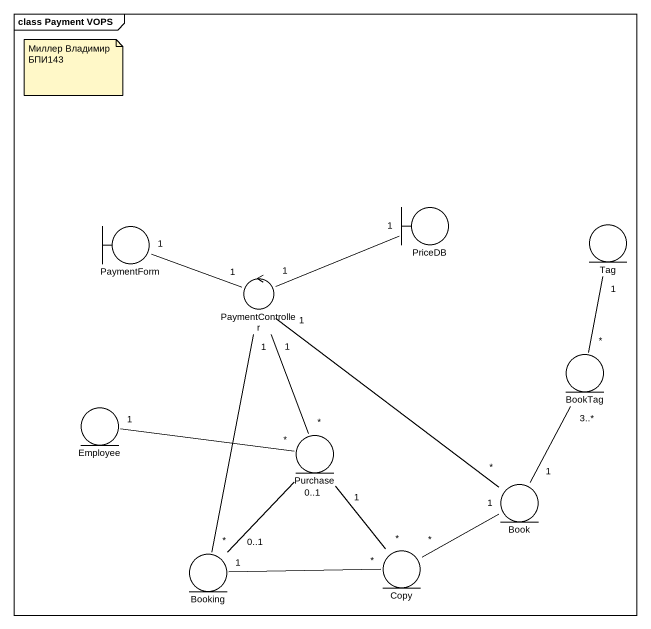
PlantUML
@startuml
mainframe class Payment VOPS
boundary PaymentForm
boundary PriceDB
entity Tag
control PaymentController
entity BookTag
entity Employee
entity Purchase
entity Book
entity Booking
entity Copy
PaymentForm "1" -right- "1" PaymentController
PaymentController "1" -right- "1" PriceDB
PaymentController "1" -- "*" Book
PaymentController "1" -- "*" Booking
BookTag "*" -up- "1" Tag
BookTag "3..*" -- "1" Book
Purchase "*" -up- "1" PaymentController
Purchase "*" -left- "1" Employee
Purchase "1" -- "*" Copy
Booking "0..1" -up- "0..1" Purchase
Copy "*" -right- "1" Book
Copy "*" -left- "1" Booking
note as N1
  Миллер Владимир
  БПИ143
end note
@enduml
